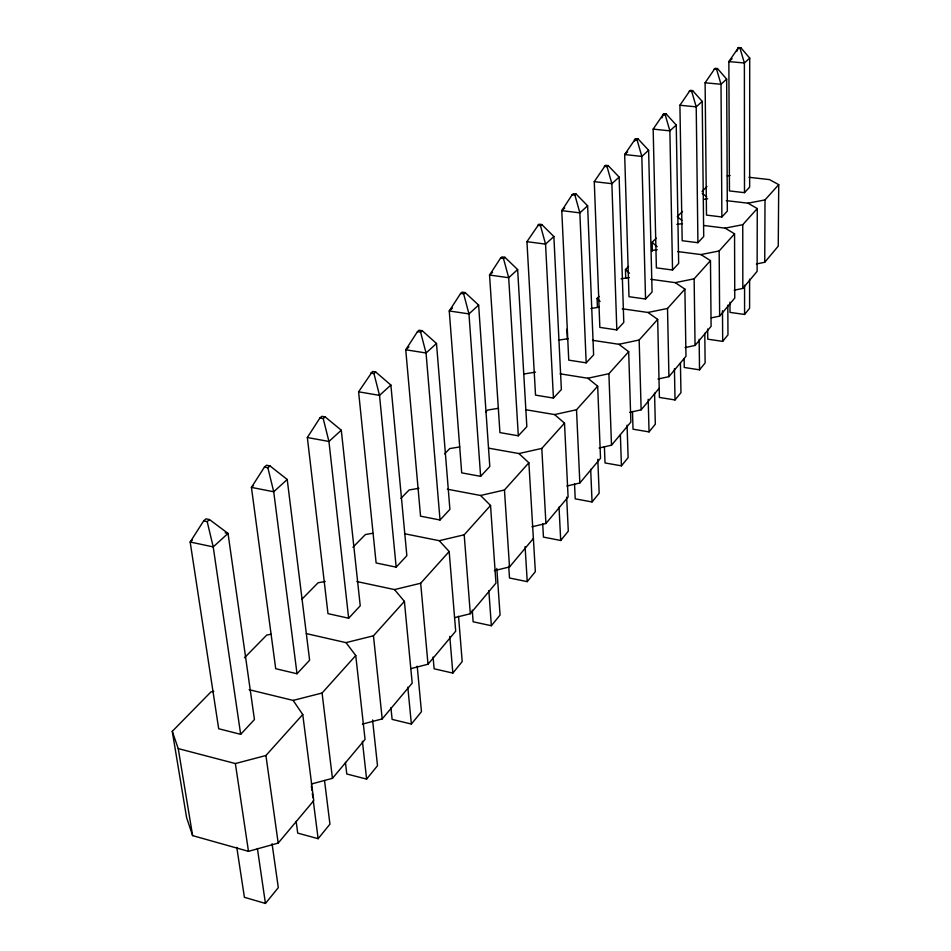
<?xml version="1.0" encoding="UTF-8"?>
<svg xmlns="http://www.w3.org/2000/svg" width="951" height="951" viewBox="0 0 951 951"><rect width="100%" height="100%" fill="white"/><g stroke="black" fill="none" stroke-linecap="round" stroke-linejoin="round"><path stroke-width="1.43" d="M749.602 279.19L749.59 308.302L744.585 314.448L730.011 312.392L729.964 302.18M749.709 58.13L749.65 187.109L744.49 192.661L729.453 190.925L728.858 61.601L738.499 47.55L740.877 47.752L749.709 58.13L744.383 62.98L728.858 61.601L732.104 58.7M726.326 200.637L747.95 203.181L757.269 208.542L757.115 271.368L742.826 288.426L734.16 290.21M756.342 263.974L764.735 262.274L765.008 199.924L778.726 184.649L769.514 179.608L749.031 177.302M778.726 184.649L778.251 246.143L764.735 262.274M634.519 141.117L635.506 138.691L638.133 138.977L648.606 150.234L652.077 292.005L645.551 299.03L628.991 296.7L624.664 154.526L635.506 138.691M661.944 117.876L663.679 113.775L666.235 114.025L676.244 125.056L678.669 263.415L672.535 270.013L656.38 267.861L653.159 129.122L663.679 113.775M736.692 51.509L738.499 47.55M203.669 520.875L190.176 542.011L218.682 728.739L240.674 734.338L254.44 719.538L228.026 533.416L209.493 519.567L205.963 518.842L203.669 520.875L207.199 521.612L209.493 519.567M264.437 467.096L251.433 487.387L275.707 668.696L297.021 673.76L309.622 660.208L287.214 479.482L269.953 465.895L266.53 465.241L264.437 467.096L267.861 467.749L269.953 465.895M307.351 437.519L319.905 418L321.818 416.312L325.135 416.895L341.29 430.221L360.239 605.787L348.66 618.233L327.988 613.633L307.351 437.519L328.939 441.466L341.29 430.221M358.598 391.812L372.495 371.461L375.704 371.996L390.873 385.048L406.85 555.669L396.175 567.141L376.12 562.968L358.598 391.812L379.532 395.378L390.873 385.048M417.477 331.649L405.744 349.766L420.544 516.179L440.028 519.995L449.906 509.379L436.497 343.489L422.208 330.698L419.106 330.211L417.477 331.649L420.592 332.137L422.208 330.698M460.617 293.467L449.264 310.965L461.699 472.849L480.635 476.344L489.789 466.501L478.626 305.105L465.146 292.587L462.115 292.147L460.617 293.467L463.648 293.907L465.146 292.587M500.559 258.125L489.551 275.029L499.929 432.598L518.331 435.808L526.842 426.654L517.641 269.561L504.874 257.293L501.95 256.901L500.559 258.125L503.495 258.529L504.874 257.293M526.949 241.673L538.92 224.174L541.773 224.543L553.874 236.537L561.375 389.541L553.434 398.077L535.52 395.117L526.949 241.673L545.553 244.122L553.874 236.537M572.133 194.777L561.768 210.623L568.746 360.132L586.185 362.854L593.614 354.878L587.623 205.796L576.116 194.052L573.346 193.719L572.133 194.777L574.915 195.121L576.116 194.052M594.268 181.641L605.466 165.284L608.164 165.593L619.125 177.088L623.785 322.437L616.83 329.914L599.843 327.394L594.268 181.641L611.873 183.698L619.125 177.088M679.917 105.252L690.129 90.357L692.625 90.595L702.207 101.4L703.716 236.49L697.927 242.707L682.176 240.71L679.917 105.252L696.215 106.857L702.207 101.4M705.107 82.785L715.033 68.317L717.47 68.543L726.659 79.123L727.337 211.098L721.88 216.971L706.486 215.104L705.107 82.785L721.013 84.27L726.659 79.123M236.787 847.4L244.407 897.304L265.448 903.45L278.298 887.652L272.069 843.739M296.153 821.426L297.711 833.1L318.133 838.687L329.938 824.172L324.529 780.509M345.427 762.381L346.782 773.983L366.61 779.095L377.511 765.698L372.578 719.99M390.92 707.615L392.121 719.384L411.379 724.056L421.459 711.669L417.204 666.187M433.085 657.07L434.12 668.791L452.842 673.082L462.198 661.587L458.537 616.307M472.255 610.114L473.146 621.788L491.358 625.734L500.06 615.035L496.838 568.472M508.737 566.356L509.498 577.994L527.234 581.643L535.354 571.658L528.875 462.792L518.937 453.556L488.552 448.147M542.7 523.763L543.449 537.101L560.721 540.477L568.306 531.145L566.641 497.159M574.535 484.035L575.224 498.835L592.057 501.962L599.166 493.212L597.799 459.262M604.396 446.661L605.026 462.935L621.431 465.835L628.112 457.633L627.066 425.168M632.486 411.45L633.033 429.198L649.046 431.897L655.322 424.182L654.561 393.179M622.227 308.79L647.976 312.475L657.688 319.393L659.4 397.435L675.032 399.955L680.952 392.68L680.429 363.127M684.126 358.575L684.268 367.478L699.532 369.832L705.119 362.961L704.798 333.337M707.663 328.998L707.77 339.174L722.689 341.373L727.967 334.883L727.812 305.164M213.809 691.365L210.991 691.888L172.274 731.343L186.61 817.67L192.613 835.62L248.484 851.335L278.191 843.085L313.759 800.623L302.751 714.522L293.134 700.412L249.126 689.689M311.31 784.028L332.446 778.322L365.053 739.403L355.757 655.512L345.986 642.638L306.424 633.628M362.45 724.103L382.207 718.92L412.199 683.115L404.389 601.377L394.51 589.584L356.898 581.56M410.987 668.601L428.009 664.238L455.695 631.191L449.169 551.521L439.243 540.691L404.567 533.737M454.53 617.674L470.317 613.74L495.958 583.129L490.538 505.468L480.588 495.483L447.362 489.206M494.401 570.624L509.51 566.951L533.321 538.528M531.93 526.806L545.922 523.49L568.092 497.028L564.502 423.136L554.599 414.577L525.558 409.691M566.939 485.997L579.837 483.001L600.521 458.299L597.68 386.189L587.837 378.236L560.115 373.826M599.106 448.016L611.505 445.199L630.858 422.089L628.682 351.692L618.887 344.286L592.473 340.292M629.764 412.354L641.14 409.822L659.281 388.163M657.961 379.033L668.933 376.644L685.98 356.292L684.898 289.104L675.281 282.637L650.746 279.297M685.077 347.59L695.05 345.463L711.098 326.312L710.468 260.633L700.946 254.571L677.611 251.551M711.372 317.848L719.645 316.112L734.766 298.055L734.552 233.827L725.126 228.133L703.776 225.494M172.274 731.343L178.241 748.603L235.373 763.558L265.923 755.51L302.751 714.522M293.134 700.412L322.068 693.017L355.757 655.512M345.986 642.638L373.458 635.803L404.389 601.377M394.51 589.584L420.675 583.248L449.169 551.521M439.243 540.691L464.195 534.795L490.538 505.468M480.588 495.483L504.458 489.979L528.875 462.792M518.937 453.556L541.797 448.408L564.502 423.136M554.599 414.577L576.52 409.75L597.68 386.189M587.837 378.236L608.902 373.707L628.682 351.692M618.887 344.286L639.167 340.006L657.688 319.393M647.976 312.475L667.519 308.445L684.898 289.104M675.281 282.637L694.135 278.821L710.468 260.633M700.946 254.571L719.17 250.957L734.552 233.827M725.126 228.133L742.755 224.698L757.269 208.542M244.49 657.747L266.791 635.03L271.047 634.258M301.764 599.38L318.086 582.761L325.242 581.501M352.928 547.253L365.386 534.557L372.661 533.297M400.894 498.372L409.156 489.955L418.915 488.315M444.592 453.853L449.764 448.575L459.761 446.934M485.545 412.116L487.542 410.071L498.526 408.3M597.43 307.244L597.085 298.448L599.142 296.355M625.722 278.334L625.449 269.549L628.516 266.423M652.35 251.135L652.136 242.35L656.249 238.166M682.485 211.431L677.314 216.697L681.855 220.418M702.064 191.472L706.962 186.491M287.214 479.482L273.722 491.774L251.433 487.387L253.537 485.509M436.497 343.489L426.048 352.999L405.744 349.766L408.93 346.937M478.626 305.105L468.962 313.901L449.264 310.965L452.521 308.053M517.641 269.561L508.69 277.716L489.551 275.029L492.57 272.331M587.623 205.796L579.86 212.869L561.768 210.623L564.728 207.984M648.606 150.234L641.818 156.428L624.664 154.526L627.612 151.898M676.244 125.056L669.873 130.858L653.159 129.122M192.316 540.109L190.176 542.011L213.214 546.908L228.026 533.416L225.161 532.822M319.905 418L323.221 418.595L325.135 416.895M370.735 373.018L373.945 373.553L375.704 371.996M537.624 225.316L540.477 225.684L541.773 224.543M604.337 166.282L607.035 166.591L608.164 165.593M634.46 139.631L637.087 139.916L638.133 138.977M662.681 114.643L665.248 114.905L666.235 114.025M689.202 91.177L691.698 91.415L692.625 90.595M714.153 69.102L716.59 69.316L717.47 68.543M737.679 48.287L740.877 47.752M747.95 203.181L765.008 199.924M524.203 373.933L535.532 372.15M558.463 340.161L568.02 338.687M590.868 308.481L599.38 307.185M621.086 278.774L629.312 277.549M651.494 250.541L657.236 249.697M676.91 224.412L682.485 223.616M703.621 199.365L707.663 198.795M727.194 175.935L730.047 175.531M702.218 193.35L706.748 196.857M652.136 242.35L657.129 246.678M625.449 269.549L629.431 273.246M597.085 298.448L600.081 301.408M740.056 48.489L744.383 62.98L744.49 192.661M716.59 69.316L721.013 84.27L721.88 216.971M691.698 91.415L696.215 106.857L697.927 242.707M665.248 114.905L669.873 130.858L672.535 270.013M637.087 139.916L641.818 156.428L645.551 299.03M607.035 166.591L611.873 183.698L616.83 329.914M574.915 195.121L579.86 212.869L586.185 362.854M540.477 225.684L545.553 244.122L553.434 398.077M503.495 258.529L508.69 277.716L518.331 435.808M463.648 293.907L468.962 313.901L480.635 476.344M420.592 332.137L426.048 352.999L440.028 519.995M373.945 373.553L379.532 395.378L396.175 567.141M323.221 418.595L328.939 441.466L348.66 618.233M267.861 467.749L273.722 491.774L297.021 673.76M207.199 521.612L213.214 546.908L240.674 734.338M178.241 748.603L192.613 835.62M235.373 763.558L248.484 851.335M257.4 848.494L265.448 903.45M265.923 755.51L278.191 843.085M311.381 786.002L311.952 790.4M312.32 793.324L312.879 797.711M313.259 800.647L318.133 838.687M322.068 693.017L332.446 778.322M362.39 741.257L366.61 779.095M373.458 635.803L382.207 718.92M407.813 687.169L411.379 724.056M420.675 583.248L428.009 664.238M449.775 636.362L452.842 673.082M464.195 534.795L470.317 613.74M488.838 590.619L491.358 625.734M504.458 489.979L509.51 566.951M525.095 546.635L527.234 581.643M541.797 448.408L545.922 523.49M559.01 507.014L560.721 540.477M576.52 409.75L579.837 483.001M566.903 329.212L567.378 339.483M590.678 469.307L592.057 501.962M608.902 373.707L611.505 445.199M620.373 434.69L621.431 465.835M639.167 340.006L641.14 409.822M648.19 399.254L649.046 431.897M667.519 308.445L668.933 376.644M674.425 368.762L675.032 399.955M694.135 278.821L695.05 345.463M699.151 339.293L699.532 369.832M719.17 250.957L719.645 316.112M722.487 310.763L722.689 341.373M744.562 285.205L744.585 314.448M742.755 224.698L742.826 288.426"/></g></svg>
